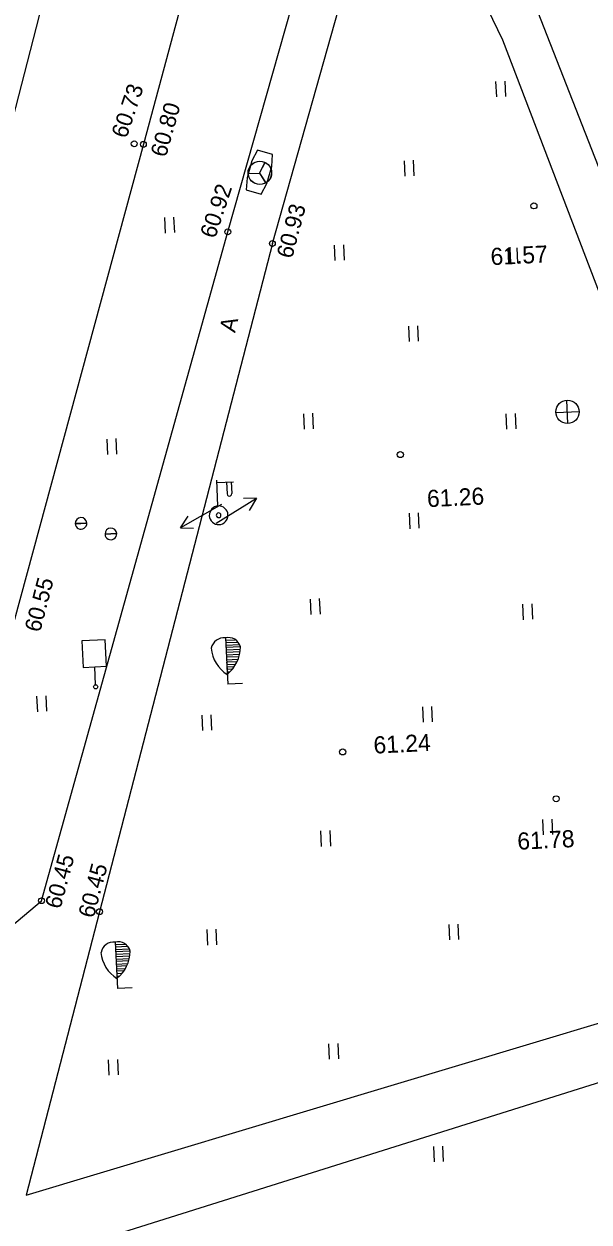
# Model space of a CAD drawing. Extents: x 641529 to 641656, y 6457322 to 6457531.
# Drawn here: x 641594.1 to 641618.3, y 6457429.2 to 6457480.5 of the extents above; entities that cross this region are included whole.
import ezdxf

# ---------------------------------------------------------------- set-up
doc = ezdxf.new("R2010")
doc.units = 0
for name, color, linetype in [('Level 11', 7, 'Continuous'), ('Level 12', 7, 'Continuous'), ('Level 13', 7, 'Continuous'), ('Level 15', 7, 'Continuous'), ('Level 18', 7, 'Continuous'), ('Level 19', 7, 'Continuous'), ('Level 20', 7, 'Continuous'), ('Level 21', 7, 'Continuous'), ('Level 30', 7, 'Continuous'), ('Level 38', 7, 'Continuous'), ('Level 4', 7, 'Continuous'), ('Level 5', 7, 'Continuous'), ('Level 6', 7, 'Continuous'), ('Level 7', 7, 'Continuous')]:
    doc.layers.add(name, color=color, linetype=linetype)

# ---------------------------------------------------------------- blocks, each defined once
blk = doc.blocks.new('KHEIN3')
at = {"layer": 'Level 6'}
for p, q in [((-210.89, 335.09), (-210.89, -326.54)), ((182.28, 335.09), (182.28, -326.54))]:
    blk.add_line(p, q, dxfattribs=at)
blk = doc.blocks.new('PM5')
at = {"layer": 'Level 11'}
for p, q in [((0, 0), (-250, 0)), ((-250, 0), (0, 0)), ((250, 0), (0, 0)), ((0, 0), (250, 0))]:
    blk.add_line(p, q, dxfattribs=at)
for start, end in [(0, 180), (180, 0)]:
    blk.add_arc((0, 0), 250, start, end, dxfattribs=at)
blk = doc.blocks.new('LMARK3')
at = {"layer": 'Level 21'}
blk.add_line((0, 90), (0, 858), dxfattribs=at)
blk.add_lwpolyline([(-500, 1997), (-500, 858), (500, 858), (500, 1997)], close=True, dxfattribs=at)
blk.add_circle((0, 0), 89.8, dxfattribs=at)
blk = doc.blocks.new('BK3')
at = {"layer": 'Level 7'}
for p, q in [((0, 1900), (0, 0)), ((0, 1800), (400, 1800)), ((0, 1700), (500, 1700)), ((0, 1600), (560, 1600)), ((600, 1500), (0, 1500)), ((0, 1400), (590, 1400)), ((570, 1300), (0, 1300)), ((0, 1200), (550, 1200)), ((520, 1100), (0, 1100)), ((0, 1000), (470, 1000)), ((420, 900), (0, 900)), ((0, 900), (0, 800)), ((0, 800), (360, 800)), ((300, 700), (0, 700)), ((0, 700), (0, 600)), ((200, 600), (0, 600)), ((0, 500), (100, 500)), ((600, 0), (0, 0))]:
    blk.add_line(p, q, dxfattribs=at)
for centre, radius, start, end in [((-80, 1370), 536, 81.416, 165.964), ((808, 1555), 1410, 182.221, 235), ((83, 1375), 532, 13.619, 99.001), ((-916, 1613), 1520, 307.047, 355.732)]:
    blk.add_arc(centre, radius, start, end, dxfattribs=at)
blk = doc.blocks.new('OS')
at = {"layer": 'Level 18'}
for p, q in [((-17, -9), (241, 438)), ((-500, -9), (-17, -9)), ((-17, -9), (233, -442))]:
    blk.add_line(p, q, dxfattribs=at)
blk.add_circle((0, 0), 500, dxfattribs=at)
blk = doc.blocks.new('OK3')
at = {"layer": 'Level 13'}
for p, q in [((-500, 0), (500, 0)), ((-500, 0), (-500, 0)), ((-500, 0), (-500, 0)), ((0, -500), (0, 500))]:
    blk.add_line(p, q, dxfattribs=at)
blk.add_circle((0, 0), 500, dxfattribs=at)
blk = doc.blocks.new('SK1102')
at = {"layer": 'Level 18'}
blk.add_lwpolyline([(-1075.96, -390.56), (-450.08, -523.1), (507.14, -523.1), (1133.01, -390.56), (1133.01, 448.85), (507.14, 581.38), (-450.08, 581.38), (-1075.96, 448.85), (-1075.96, -390.56)], dxfattribs=at)
blk = doc.blocks.new('LB1')
at = {"layer": 'Level 11'}
for p, q in [((-10, 400), (-10, 1500)), ((-10, 1400), (700, 1400)), ((400, 1400), (400, 900)), ((600, 1400), (600, 900))]:
    blk.add_line(p, q, dxfattribs=at)
for centre, radius, start, end in [((500, 900), 100, 180, 0), ((0, 0), 400, 90, 270), ((0, 0), 100, 90, 270), ((0, 0), 400, 270, 90), ((0, 0), 100, 270, 90)]:
    blk.add_arc(centre, radius, start, end, dxfattribs=at)
blk = doc.blocks.new('KHEIN5')
at = {"layer": 'Level 6'}
for p, q in [((-210.89, 335.09), (-210.89, -326.54)), ((182.28, 335.09), (182.28, -326.54))]:
    blk.add_line(p, q, dxfattribs=at)
blk = doc.blocks.new('BK4')
at = {"layer": 'Level 7'}
for p, q in [((0, 1900), (0, 0)), ((0, 1800), (400, 1800)), ((0, 1700), (500, 1700)), ((0, 1600), (560, 1600)), ((600, 1500), (0, 1500)), ((0, 1400), (590, 1400)), ((570, 1300), (0, 1300)), ((0, 1200), (550, 1200)), ((520, 1100), (0, 1100)), ((0, 1000), (470, 1000)), ((420, 900), (0, 900)), ((0, 900), (0, 800)), ((0, 800), (360, 800)), ((300, 700), (0, 700)), ((0, 700), (0, 600)), ((200, 600), (0, 600)), ((0, 500), (100, 500)), ((600, 0), (0, 0))]:
    blk.add_line(p, q, dxfattribs=at)
for centre, radius, start, end in [((-80, 1370), 536, 81.416, 165.964), ((808, 1555), 1410, 182.221, 235), ((83, 1375), 532, 13.619, 99.001), ((-916, 1613), 1520, 307.047, 355.732)]:
    blk.add_arc(centre, radius, start, end, dxfattribs=at)
blk = doc.blocks.new('PM6')
at = {"layer": 'Level 12'}
for p, q in [((0, 0), (-250, 0)), ((-250, 0), (0, 0)), ((250, 0), (0, 0)), ((0, 0), (250, 0))]:
    blk.add_line(p, q, dxfattribs=at)
for start, end in [(0, 180), (180, 0)]:
    blk.add_arc((0, 0), 250, start, end, dxfattribs=at)
blk = doc.blocks.new('LMARK4')
at = {"layer": 'Level 19'}
blk.add_line((0, 90), (0, 858), dxfattribs=at)
blk.add_lwpolyline([(-500, 1997), (-500, 858), (500, 858), (500, 1997)], close=True, dxfattribs=at)
blk.add_circle((0, 0), 89.8, dxfattribs=at)
blk = doc.blocks.new('OK4')
at = {"layer": 'Level 15'}
for p, q in [((-500, 0), (500, 0)), ((-500, 0), (-500, 0)), ((-500, 0), (-500, 0)), ((0, -500), (0, 500))]:
    blk.add_line(p, q, dxfattribs=at)
blk.add_circle((0, 0), 500, dxfattribs=at)
blk = doc.blocks.new('OS0')
at = {"layer": 'Level 20'}
for p, q in [((-17, -9), (241, 438)), ((-500, -9), (-17, -9)), ((-17, -9), (233, -442))]:
    blk.add_line(p, q, dxfattribs=at)
blk.add_circle((0, 0), 500, dxfattribs=at)
blk = doc.blocks.new('SK1100')
at = {"layer": 'Level 20'}
blk.add_lwpolyline([(-1075.96, -390.56), (-450.08, -523.1), (507.14, -523.1), (1133.01, -390.56), (1133.01, 448.85), (507.14, 581.38), (-450.08, 581.38), (-1075.96, 448.85), (-1075.96, -390.56)], dxfattribs=at)
blk = doc.blocks.new('LB10')
at = {"layer": 'Level 12'}
for p, q in [((-10, 400), (-10, 1500)), ((-10, 1400), (700, 1400)), ((400, 1400), (400, 900)), ((600, 1400), (600, 900))]:
    blk.add_line(p, q, dxfattribs=at)
for centre, radius, start, end in [((500, 900), 100, 180, 0), ((0, 0), 400, 90, 270), ((0, 0), 100, 90, 270), ((0, 0), 400, 270, 90), ((0, 0), 100, 270, 90)]:
    blk.add_arc(centre, radius, start, end, dxfattribs=at)

msp = doc.modelspace()

# ---------------------------------------------------------------- linework, layer by layer
at = {"layer": 'Level 11'}
for p, q in [((641602.302, 6457459.138), (641604.023, 6457460.206)), ((641604.023, 6457460.206), (641603.47, 6457460.19)), ((641604.023, 6457460.206), (641603.716, 6457459.688)), ((641602.526, 6457459.938), (641600.768, 6457458.933)), ((641600.768, 6457458.933), (641601.094, 6457459.44)), ((641600.768, 6457458.933), (641601.321, 6457458.929))]:
    msp.add_line(p, q, dxfattribs=at)
at = {"layer": 'Level 12'}
for p, q in [((641602.302, 6457459.138), (641604.023, 6457460.206)), ((641604.023, 6457460.206), (641603.47, 6457460.19)), ((641604.023, 6457460.206), (641603.716, 6457459.688)), ((641602.526, 6457459.938), (641600.768, 6457458.933)), ((641600.768, 6457458.933), (641601.094, 6457459.44)), ((641600.768, 6457458.933), (641601.321, 6457458.929))]:
    msp.add_line(p, q, dxfattribs=at)
at = {"layer": 'Level 30'}
for centre, radius in [((641598.787, 6457475.382), 0.125), ((641599.181, 6457475.358), 0.125), ((641615.903, 6457472.724), 0.131), ((641602.794, 6457471.608), 0.125), ((641604.704, 6457471.112), 0.125), ((641610.182, 6457462.077), 0.131), ((641607.716, 6457449.347), 0.131), ((641616.857, 6457447.339), 0.131), ((641594.819, 6457442.978), 0.125), ((641597.303, 6457442.508), 0.125)]:
    msp.add_circle(centre, radius, dxfattribs=at)
at = {"layer": 'Level 38'}
msp.add_lwpolyline([(641555.801, 6457352.889), (641577.213, 6457409.326), (641592.82, 6457473.488), (641603.554, 6457515.158), (641605.443, 6457519.865), (641611.617, 6457522.664), (641620.513, 6457520.961), (641635.084, 6457514.468), (641642.966, 6457507.256), (641642.885, 6457499.687), (641630.4, 6457459.621), (641611.271, 6457399.083), (641595.435, 6457358.872), (641588.36, 6457348.048), (641580.127, 6457344.317), (641569.536, 6457346.364)], close=True, dxfattribs=at)
at = {"layer": 'Level 4'}
for centre, radius in [((641598.787, 6457475.382), 0.125), ((641599.181, 6457475.358), 0.125), ((641615.903, 6457472.724), 0.131), ((641602.794, 6457471.608), 0.125), ((641604.704, 6457471.112), 0.125), ((641610.182, 6457462.077), 0.131), ((641607.716, 6457449.347), 0.131), ((641616.857, 6457447.339), 0.131), ((641594.819, 6457442.978), 0.125), ((641597.303, 6457442.508), 0.125)]:
    msp.add_circle(centre, radius, dxfattribs=at)
at = {"layer": 'Level 5'}
msp.add_line((641604.704, 6457471.112), (641594.165, 6457430.378), dxfattribs=at)
msp.add_line((641604.704, 6457471.112), (641594.165, 6457430.378), dxfattribs=at)
for points in [[(641589.28, 6457438.318), (641594.819, 6457442.978), (641602.794, 6457471.608), (641608.038, 6457490.089), (641616.343, 6457515.148)], [(641589.28, 6457438.318), (641594.819, 6457442.978), (641602.794, 6457471.608), (641608.038, 6457490.089), (641616.343, 6457515.148)], [(641609.076, 6457511.91), (641603.98, 6457493.169), (641599.181, 6457475.358), (641593.664, 6457455.011), (641587.845, 6457433.282), (641584.525, 6457419.485)], [(641609.076, 6457511.91), (641603.98, 6457493.169), (641599.181, 6457475.358), (641593.664, 6457455.011), (641587.845, 6457433.282), (641584.525, 6457419.485)], [(641611.29, 6457493.224), (641627.359, 6457452.208), (641627.898, 6457451.095), (641628.323, 6457450.436), (641636.025, 6457474.42)], [(641611.29, 6457493.224), (641627.359, 6457452.208), (641627.898, 6457451.095), (641628.323, 6457450.436), (641636.025, 6457474.42)], [(641604.704, 6457471.112), (641609.895, 6457489.488), (641614.562, 6457479.829), (641626.965, 6457447.41)], [(641604.704, 6457471.112), (641609.895, 6457489.488), (641614.562, 6457479.829), (641626.965, 6457447.41)], [(641594.165, 6457430.378), (641625.134, 6457439.675), (641627.247, 6457446.644), (641626.965, 6457447.41)], [(641594.165, 6457430.378), (641625.134, 6457439.675), (641627.247, 6457446.644), (641626.965, 6457447.41)], [(641593.174, 6457420.198), (641608.337, 6457389.812), (641609.041, 6457389.104), (641618.384, 6457417.55), (641624.374, 6457436.977), (641592.464, 6457426.946)], [(641593.174, 6457420.198), (641608.337, 6457389.812), (641609.041, 6457389.104), (641618.384, 6457417.55), (641624.374, 6457436.977), (641592.464, 6457426.946)]]:
    msp.add_lwpolyline(points, dxfattribs=at)

# ---------------------------------------------------------------- block references
at = {"layer": 'Level 11', "xscale": 0.0009998969010655296, "yscale": 0.0009998969010655294, "rotation": 2.563845398404}
for name, p in [('LB1', (641602.403, 6457459.477)), ('PM5', (641596.508, 6457459.13)), ('PM5', (641597.787, 6457458.68))]:
    msp.add_blockref(name, p, dxfattribs=at)
at = {"layer": 'Level 12', "xscale": 0.0009998969010655296, "yscale": 0.0009998969010655294, "rotation": 2.563845398404}
for name, p in [('LB10', (641602.403, 6457459.477)), ('PM6', (641596.508, 6457459.13)), ('PM6', (641597.787, 6457458.68))]:
    msp.add_blockref(name, p, dxfattribs=at)
at = {"layer": 'Level 13', "xscale": 0.0009998969010655296, "yscale": 0.0009998969010655294, "rotation": 2.563845398404}
msp.add_blockref('OK3', (641617.341, 6457463.904), dxfattribs=at)
msp.add_blockref('OK3', (641617.341, 6457463.904), dxfattribs=at)
at = {"layer": 'Level 15', "xscale": 0.0009998969010655296, "yscale": 0.0009998969010655294, "rotation": 2.563845398404}
msp.add_blockref('OK4', (641617.341, 6457463.904), dxfattribs=at)
msp.add_blockref('OK4', (641617.341, 6457463.904), dxfattribs=at)
at = {"layer": 'Level 18'}
for name, p, xscale, yscale, rotation in [('SK1102', (641604.164, 6457474.137), 0.0007999175208524237, 0.0007999175208524236, 74.00313491201743), ('OS', (641604.164, 6457474.137), 0.0009998969010655296, 0.0009998969010655294, 2.563845398404), ('OS', (641604.173, 6457474.138), 0.0009998969010655296, 0.0009998969010655294, 2.563845398404), ('OS', (641604.173, 6457474.138), 0.0009998969010655296, 0.0009998969010655294, 2.563845398404)]:
    msp.add_blockref(name, p, dxfattribs=dict(at, xscale=xscale, yscale=yscale, rotation=rotation))
at = {"layer": 'Level 19', "xscale": 0.0009998969010655296, "yscale": 0.0009998969010655294, "rotation": 2.563845398404}
msp.add_blockref('LMARK4', (641597.136, 6457452.133), dxfattribs=at)
at = {"layer": 'Level 20'}
for name, p, xscale, yscale, rotation in [('SK1100', (641604.164, 6457474.137), 0.0007999175208524237, 0.0007999175208524236, 74.00313491201743), ('OS0', (641604.164, 6457474.137), 0.0009998969010655296, 0.0009998969010655294, 2.563845398404), ('OS0', (641604.173, 6457474.138), 0.0009998969010655296, 0.0009998969010655294, 2.563845398404), ('OS0', (641604.173, 6457474.138), 0.0009998969010655296, 0.0009998969010655294, 2.563845398404)]:
    msp.add_blockref(name, p, dxfattribs=dict(at, xscale=xscale, yscale=yscale, rotation=rotation))
at = {"layer": 'Level 21', "xscale": 0.0009998969010655296, "yscale": 0.0009998969010655294, "rotation": 2.563845398404}
msp.add_blockref('LMARK3', (641597.136, 6457452.133), dxfattribs=at)
at = {"layer": 'Level 6', "xscale": 0.0009998969010655296, "yscale": 0.0009998969010655294, "rotation": 2.563845398404}
for name, p in [('KHEIN3', (641614.491, 6457477.724)), ('KHEIN5', (641614.491, 6457477.724)), ('KHEIN3', (641610.569, 6457474.331)), ('KHEIN5', (641610.569, 6457474.331)), ('KHEIN3', (641600.31, 6457471.896)), ('KHEIN5', (641600.31, 6457471.896)), ('KHEIN3', (641607.577, 6457470.716)), ('KHEIN5', (641607.577, 6457470.716)), ('KHEIN3', (641615.008, 6457470.59)), ('KHEIN5', (641615.008, 6457470.59)), ('KHEIN3', (641610.755, 6457467.247)), ('KHEIN5', (641610.755, 6457467.247)), ('KHEIN3', (641606.258, 6457463.5)), ('KHEIN5', (641606.258, 6457463.5)), ('KHEIN3', (641614.931, 6457463.494)), ('KHEIN5', (641614.931, 6457463.494)), ('KHEIN3', (641597.835, 6457462.415)), ('KHEIN5', (641597.835, 6457462.415)), ('KHEIN3', (641610.785, 6457459.237)), ('KHEIN5', (641610.785, 6457459.237)), ('KHEIN3', (641606.547, 6457455.567)), ('KHEIN5', (641606.547, 6457455.567)), ('KHEIN3', (641615.645, 6457455.343)), ('KHEIN5', (641615.645, 6457455.343)), ('KHEIN3', (641594.836, 6457451.405)), ('KHEIN5', (641594.836, 6457451.405)), ('KHEIN3', (641611.353, 6457450.954)), ('KHEIN5', (641611.353, 6457450.954)), ('KHEIN3', (641601.907, 6457450.597)), ('KHEIN5', (641601.907, 6457450.597)), ('KHEIN3', (641616.497, 6457446.128)), ('KHEIN5', (641616.497, 6457446.128)), ('KHEIN3', (641606.992, 6457445.637)), ('KHEIN5', (641606.992, 6457445.637)), ('KHEIN3', (641602.121, 6457441.413)), ('KHEIN5', (641602.121, 6457441.413)), ('KHEIN3', (641612.481, 6457441.632)), ('KHEIN5', (641612.481, 6457441.632)), ('KHEIN3', (641607.334, 6457436.525)), ('KHEIN5', (641607.334, 6457436.525)), ('KHEIN3', (641597.903, 6457435.84)), ('KHEIN5', (641597.903, 6457435.84)), ('KHEIN3', (641611.824, 6457432.132)), ('KHEIN5', (641611.824, 6457432.132))]:
    msp.add_blockref(name, p, dxfattribs=at)
at = {"layer": 'Level 7', "xscale": 0.001045982836345792, "yscale": 0.001045982836345792, "rotation": 2.7838453984040377}
for name, p in [('BK3', (641602.791, 6457452.249)), ('BK4', (641602.791, 6457452.249)), ('BK3', (641598.069, 6457439.223)), ('BK4', (641598.069, 6457439.223))]:
    msp.add_blockref(name, p, dxfattribs=at)

# ---------------------------------------------------------------- texts
at = {"layer": 'Level 30'}
for s, height, rotation, p in [('60.73', 0.6999, 71.4122, (641598.454, 6457475.576)), ('60.80', 0.6999, 74.3011, (641600.144, 6457474.769)), ('60.92', 0.6999, 71.5455, (641602.25, 6457471.29)), ('60.93', 0.6999, 75.2075, (641605.547, 6457470.432)), ('61.57', 0.7322, 2.7838, (641614.064, 6457470.183)), ('61.26', 0.7322, 2.7838, (641611.343, 6457459.822)), ('60.55', 0.6999, 75.4513, (641594.757, 6457454.436)), ('61.24', 0.7322, 2.7838, (641609.052, 6457449.272)), ('61.78', 0.7322, 2.7838, (641615.211, 6457445.157)), ('60.45', 0.6999, 74.9613, (641595.627, 6457442.59)), ('60.45', 0.6999, 75.1008, (641597.052, 6457442.199))]:
    msp.add_text(s, height=height, rotation=rotation, dxfattribs=at).set_placement(p)
at = {"layer": 'Level 4'}
for s, height, rotation, p in [('60.73', 0.6999, 71.4122, (641598.454, 6457475.576)), ('60.80', 0.6999, 74.3011, (641600.144, 6457474.769)), ('60.92', 0.6999, 71.5455, (641602.25, 6457471.29)), ('60.93', 0.6999, 75.2075, (641605.547, 6457470.432)), ('61.57', 0.7322, 2.7838, (641614.064, 6457470.183)), ('61.26', 0.7322, 2.7838, (641611.343, 6457459.822)), ('60.55', 0.6999, 75.4513, (641594.757, 6457454.436)), ('61.24', 0.7322, 2.7838, (641609.052, 6457449.272)), ('61.78', 0.7322, 2.7838, (641615.211, 6457445.157)), ('60.45', 0.6999, 74.9613, (641595.627, 6457442.59)), ('60.45', 0.6999, 75.1008, (641597.052, 6457442.199))]:
    msp.add_text(s, height=height, rotation=rotation, dxfattribs=at).set_placement(p)
at = {"layer": 'Level 5'}
msp.add_text('A', height=0.7, rotation=76.9124, dxfattribs=at).set_placement((641603.106, 6457467.266))
msp.add_text('A', height=0.7, rotation=76.9124, dxfattribs=at).set_placement((641603.106, 6457467.266))

doc.saveas('drawing.dxf')
